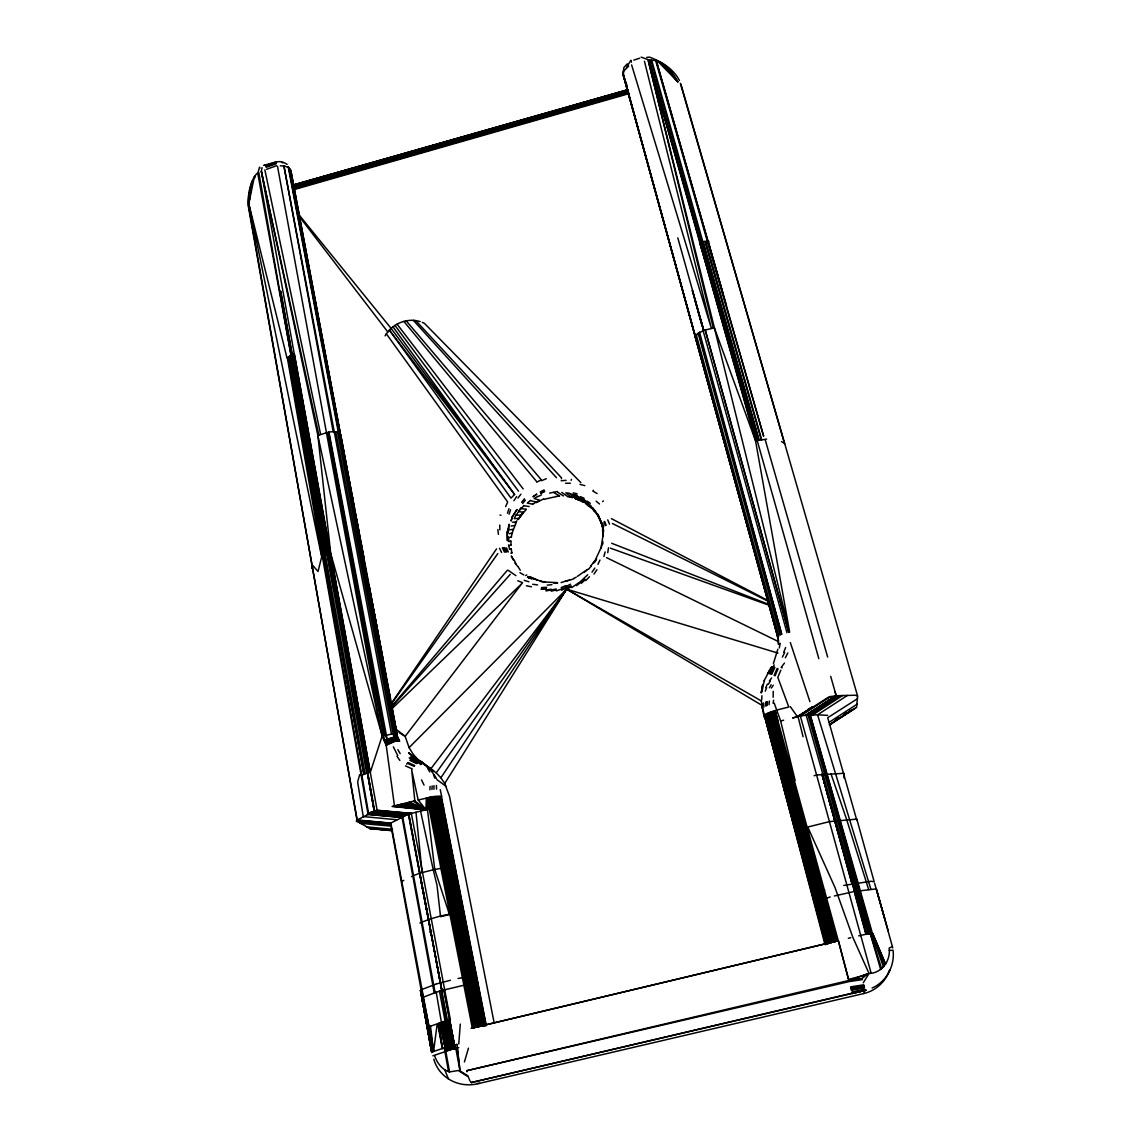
<?xml version="1.0" encoding="UTF-8"?>
<svg xmlns="http://www.w3.org/2000/svg" width="1141" height="1141" viewBox="0 0 1141 1141"><rect width="100%" height="100%" fill="white"/><g stroke="black" fill="none" stroke-linecap="round" stroke-linejoin="round"><path stroke-width="1.5" d="M891.962 946.673L889.139 948.114C890.936 960.551 881.836 973.202 869.028 973.501L863.224 982.857M247.882 203.697L249.038 192.558M248.553 194.968L248.652 202.813C248.167 192.786 250.15 181.348 256.796 173.546M773.17 697.251L773.213 691.318M766.481 705.709L766.524 701.843M433.922 789.258L433.979 785.621M777.991 637.448L623.015 73.98L778.076 638.147L695.568 337.95L697.023 334.085L703.755 330.434L677.811 237.856M767.308 705.366L767.394 701.572M843.898 777.791L843.969 773.47M795.448 831.818L803.407 828.109L829.564 821.606L856.763 819.11M372.579 828.922L370.483 828.28M778.347 644.508L778.561 639.944M266.181 166.657C274.753 163.548 277.862 158.399 287.133 164.375M761.717 699.904L761.931 695.725M431.954 789.486L432.139 785.921M829.478 724.906L856.62 707.32L857.604 696.067L680.906 84.106M508.287 532.818L509.143 524.232L507.26 532.162L507.388 540.492L507.26 532.162L508.572 528.511M769.105 704.667L769.348 701.059M249.95 187.98L248.795 203.768L321.662 556.965L318.025 571.513L312.848 565.48L311.892 568.503M458.782 1043.944L460.279 1024.105M843.755 885.445L871.225 881.251L874.206 881.879L856.848 819.238M429.857 789.8L430.143 786.377M321.662 556.965L328.052 553.685M248.695 194.869L248.952 192.858M777.82 649.272L773.356 663.705M420.658 990.117L432.239 1050.504L420.915 989.96L432.239 1050.504L420.615 990.16L431.726 1052.302L433.594 1051.446L437.188 1023.848L429.501 1026.558M561.386 478.792L561.5 477.851L415.709 320.55C406.068 319.252 396.027 323.046 389.366 330.091L510.997 498.118L514.591 494.481L392.975 326.825M761.204 692.844L762.758 684.557M773.156 703.398L773.584 700.203M251.733 182.403L248.795 203.768L286.962 357.846L293.651 354.295L330.02 553.627L327.98 554.298L291.026 355.336L258.765 172.405M511.353 537.297L511.924 533.132L509.214 533.746M252.19 181.205L248.795 203.768L254.443 176.342M607.754 552.658L608.51 547.751M761.204 692.63L764.456 680.492M262.073 167.613L261.36 171.407L369.67 772.272M623.685 71.341L623.314 75.392L695.482 337.066M779.274 647.988L780.244 643.381M601.293 547.651L602.106 543.872M876.359 889.452L888.297 931.127M761.76 692.002L762.701 687.937M432.838 1055.824L452.877 1049.035L436.347 961.535M249.494 190.804L250.521 187.267M601.036 547.837L602.89 536.384L602.562 529.11M512.138 533.703L513.15 529.595M761.76 688.651L762.673 684.999M603.903 556.537L605.101 551.902M774.183 664.946L770.246 673.818M464.416 1061.943L468.466 1048.151M884.731 918.662L874.634 883.391M571.142 480.332L571.427 479.391M258.151 172.12L259.549 167.171L259.92 168.198M507.46 513.208L508.957 508.715M509.071 514.22L510.555 509.856M889.481 970.249C885.673 981.745 875.618 990.816 863.823 993.526L479.462 1083.351C460.08 1088.814 439.299 1078.659 433.794 1059.162M251.02 185.883L251.548 184.443M513.179 530.123L516.317 522.25M600.893 548.065L595.645 559.275M765.269 691.204L766.595 687.624M863.823 993.526L865.021 990.331L866.319 990.117L471.447 1082.524L865.006 990.174M783.696 652.338L785.607 647.518M780.829 670.209L777.805 677.34L788.802 707.021L776.137 710.215M764.014 680.792L771.373 667.228M775.01 675.857L778.076 668.826M252.218 182.831L252.803 181.49M623.271 71.455L628.677 66.164M774.111 675.429L777.206 668.412M505.62 506.604L507.702 501.997L386.328 333.814L391.106 328.38L298.272 213.909M889.267 950.424L893.046 950.239C895.029 965.614 886.486 981.802 872.109 988.006M771.644 674.331L774.867 667.456M765.768 687.595L767.394 684.129M597.927 564.353L599.966 560.074M770.917 674.046L774.211 667.228M516.074 514.776L514.22 518.599L518.228 518.485M782.384 657.116L784.68 652.481M887.655 974.656L890.009 970.007M769.633 673.632L773.056 666.915M785.336 657.801L787.803 652.966M769.105 673.49L772.6 666.857M768.649 673.418L772.172 666.815M255.185 176.841L254.315 178.41M768.221 673.39L771.858 666.829M769.405 687.795L771.145 684.757M594.49 562.684L596.6 559.004M767.437 673.775L771.373 667.428M385.073 335.853L386.328 333.814M626.409 67.604L630.759 60.416M494.238 1023.306L449.511 796.389L444.733 783.453L566.649 589.155L571.384 586.702M771.459 688.037L773.241 685.228M768.278 684.258L770.275 681.134M513.935 500.685L516.616 496.563M444.733 783.453L440.882 777.791L566.649 589.155L777.948 653.08M518.428 519.212L523.305 512.366M594.005 574.08L596.928 569.744M520.809 507.93L516.303 515.119L520.553 515.176M390.764 704.282L496.549 548.864M592.022 572.169L594.818 568.104M515.19 523.206L516.873 520.781M521.052 508.301L518.627 511.781L523.163 512.067L520.695 515.49M391.063 704.453L497.818 553.585M440.882 777.791L436.233 772.871L566.649 589.155L761.432 700.988M767.479 726.46L764.712 715.107L812.506 894.102M406.667 764.128L407.308 763.272L414.154 766.381M593.234 562.884L595.645 559.689M784.466 663.064L781.186 667.428L782.155 667.87M517.985 519.569L520.596 516.117M761.161 700.888L762.773 705.808L566.649 589.155L430.856 768.806L422.669 763.5M769.376 680.935L771.616 678.011M517.971 498.032L520.938 494.196M521.651 502.268L524.418 498.774M520.795 515.903L526.201 509.471M595.745 559.96L590.582 566.107M437.032 808.541L442.451 801.667M522.621 503.481L525.373 500.115M523.976 505.406L521.266 508.658L526.058 509.171M588.556 569.245L591.323 565.936M391.235 706.921L506.989 570.685M391.634 707.135L510.241 574.351M593.463 490.273L592.792 491.015L597.114 493.54M585.775 580.584L589.426 576.761M587.701 574.779L580.355 581.682L571.684 587.629M409.776 753.816L408.678 752.689L418.576 760.206L413.256 754.358L409.091 747.626L566.649 589.155M391.306 709.317L521.936 583.465L405.155 736.359L409.091 747.626M581.282 583.308L585.247 579.799M584.72 579.043L576.562 585.675M530.451 500.329L527.285 503.081L532.462 504.137M467.054 1071.784L466.84 1070.686L848.761 980.49L862.054 978.522L867.959 973.772L861.441 976.282L867.759 973.829M587.686 569.288L577.36 576.376M627.279 63.839L623.885 67.519L623.2 72.511M584.506 572.026L586.702 570.372M812.663 706.921L797.431 716.705L792.838 717.917L797.431 716.705L812.663 706.921L808.213 709.06M532.619 504.408L535.985 502.026L530.622 500.671M438.957 1023.22L438.215 1023.477L442.565 1048.479L433.594 1051.446L421.143 989.846L390.507 823.346A21.75 4.236 -11.4 0 1 390.165 823.645A20.324 3.951 -11.4 0 1 389.951 823.916L390.122 824.715M783.696 784.737L785.735 783.567M602.591 501.527L603.418 500.956M855.493 708.19L852.356 709.731A8.9 1.74 -14.7 0 0 851.757 709.973M812.606 715.008L842.514 695.554L855.393 695.226L857.604 696.067M847.449 695.411L817.569 714.808L805.703 715.293L836.096 695.768L842.514 695.554M829.322 722.153L857.176 704.154M510.811 553.185L511.753 552.586M835.654 695.796L805.86 715.279L836.253 695.753L830.677 676.371M836.567 695.739L806.216 715.264L867.873 934.023M838.421 695.682L808.085 715.179L869.271 933.794L872.409 933.295L884.246 965.899M839.334 695.653L809.012 715.15L870.398 933.609L881.651 968.666M840.546 695.625L810.281 715.093L872.409 933.295M835.583 719.9L838.478 718.046M844.269 714.323L847.164 712.455M829.364 724.549L852.541 709.659M829.878 724.578L854.523 708.732M798.201 716.519L828.851 696.923M830.805 696.495L800.369 716.049A5.976 1.198 -14.4 0 0 799.798 716.163L799.385 716.248M809.91 715.107L840.446 695.625L810.167 715.107L871.567 933.424L883.448 966.869M857.476 698.706L827.724 717.718L843.484 773.356M537.682 496.321L534.173 498.56L539.664 500.2L536.142 502.297M803.079 736.729L797.987 716.348M528.711 578.002L530.194 577.075M814.874 901.632L830.206 896.997M421.457 883.077L408.35 814.189L391.506 822.704A26.214 5.063 -11.7 0 0 390.964 823.032M375.96 810.552L357.846 819.609A25.815 5.12 -11.5 0 0 357.318 819.923L356.891 820.236A21.422 4.279 -11.2 0 1 356.577 820.536A20.01 3.979 -11.2 0 1 356.377 820.821L369.584 828.466A12.965 2.51 -11.5 0 0 369.869 828.608L370.468 828.751M536.299 502.653L543.615 498.945M420.772 990.046L433.58 1051.374L429.658 1026.501M540.264 491.942L544.086 489.917M401.789 881.38L403.743 880.41M536.726 482.201L541.319 479.805L406.21 320.849M537.867 496.706L541.504 494.809M525.616 575.577L526.828 574.95M571.099 585.818L561.543 590.254M812.905 893.845L824.758 890.066M566.064 586.445L570.6 584.206M432.981 993.497L435.106 992.684L413.541 875.618L419.574 873.236L441.139 986.437M396.44 731.852L397.353 735.061L340.703 434.75C335.012 428.274 324.344 433.808 317.868 435.463L330.705 553.442L377.143 810.238L411.33 813.348L450.353 1019.783L447.5 1020.496L452.906 1049.021L447.443 1020.525L445.261 1021.109L450.424 1049.691L439.47 991.158L442.023 990.431M509.77 549.391L511.097 548.735M413.37 875.703L411.416 876.659M419.931 922.983C433.295 917.293 449.312 913.1 464.301 912.757M770.646 724.264L767.636 713.154L830.077 942.922M291.026 355.336L366.746 773.142L363.166 774.71L359.629 774.739L357.632 782.027L363.252 816.557L396.925 819.751M795.919 831.161L826.355 944.235L829.265 943.179L785.835 783.525L795.12 780.444L780.644 720.984L774.211 703.113M832.916 697.18L836.125 695.768L835.098 691.703M832.987 697.165L836.196 695.768M573.638 578.387L576.205 577.26M766.609 439.1L761.318 439.913L704.753 241.45L700.36 242.063L707.548 267.593M541.533 480.718L546.311 478.692M771.387 723.936L768.406 712.797L830.962 942.666M509.114 545.541L510.769 544.856M566.236 587.315L556.352 590.924M561.215 587.515L565.893 585.633M304.333 424.837L327.98 554.298M772.243 723.579L769.219 712.455L831.875 942.395M433.694 984.94L435.762 984.141M433.594 984.983L421.542 989.661L429.016 1026.729L390.85 823.103L357.219 820.008L248.068 204.938M434.236 993.012L401.989 816.999L368.001 813.875L322.432 556.908M435.106 992.684L439.47 991.158M436.247 992.256L441.396 1022.365L439.913 1022.878M424.309 996.792L432.824 993.554M850.915 710.287L849.617 710.743M773.07 723.251L770.075 712.112L832.887 942.109L829.364 943.151M374.334 811.037L366.846 769.005L374.219 811.066L408.407 814.175L411.487 813.305M266.538 169.31L276.464 165.73M436.433 983.913L450.467 980.262M441.496 1022.322L446.73 1050.818M865.848 974.5L849.56 980.262L862.054 978.522M439.1 1023.163L445.118 1047.638L449.568 1071.912L458.283 1070.529L468.466 1076.99M441.396 1022.365L443.393 1021.68M774.026 722.895L771.016 711.756L833.9 941.838M510.811 540.92L508.786 541.618L508.586 537.368M266.224 167.228L276.236 163.833M569.544 579.97L561.087 582.595M438.158 1023.506L442.622 1048.465L447.386 1046.882L442.679 1021.908L448.014 1050.39M703.113 330.648L786.976 632.742M633.797 60.131L639.659 58.205M393.075 806.259L425.921 809.711L414.825 800.854L392.119 806.502L425.921 809.711L426.349 797.973L427.447 809.383L394.472 805.917L386.2 745.258L394.501 741.479L393.374 737.271L395.299 741.265L399.664 741.222L396.654 734.533L393.16 733.863L382.178 735.931L370.383 772.086L367.787 772.828L374.676 810.923L408.835 814.032L438.971 974.899L437.802 968.852M266.153 166.115L276.193 162.849M569.787 580.127L573.866 578.801M445.988 1047.352L446.673 1050.832M266.167 165.673L276.208 162.421M708.989 241.436L704.753 241.45M774.981 722.567L771.986 711.428L834.984 941.553L838.45 940.683L848.547 979.406L861.327 976.097M266.195 165.245L276.265 162.093M543.9 499.33L555.981 496.649M443.706 1021.58L448.898 1050.119L443.706 1021.58L445.076 1021.166L450.324 1049.706L444.99 1021.195M276.35 161.822L264.013 165.388M775.994 722.253L773.013 711.1L836.068 941.268M367.545 770.389L280.629 291.112L367.973 772.771M293.208 185.213L627.678 89.768M293.137 185.484L627.75 89.954M293.094 185.812L627.835 90.182M293.08 186.24L627.935 90.481M293.08 186.682L628.063 90.881M293.109 187.21L628.192 91.294M293.166 187.78L628.349 91.808M293.251 188.408L628.506 92.364M293.351 189.092L628.677 92.977M293.479 189.777L628.876 93.662M291.896 185.298L627.507 89.854M292.239 185.37L627.564 90.296M294.349 185.213L359.301 166.786M362.71 165.816L383.219 159.997M386.642 159.027L407.152 153.208M410.56 152.238L415.695 150.783M419.118 149.813L427.661 147.374M434.493 145.435L439.627 143.98M443.036 143.01L451.579 140.585M458.425 138.646L463.546 137.191M466.969 136.221L487.478 130.402M490.901 129.432L496.021 127.977M499.444 127.008L507.987 124.583M511.41 123.613L531.906 117.794M535.329 116.824L555.838 110.991M559.261 110.021L564.381 108.566M567.804 107.596L576.348 105.172M583.179 103.232L588.314 101.777M591.737 100.807L600.28 98.383M607.112 96.443L612.246 94.988M615.655 94.018L624.198 91.594M303.121 183.073L308.255 181.619M315.087 179.693L320.207 178.238M323.63 177.269L332.159 174.844M339.005 172.904L344.126 171.45M347.534 170.48L352.669 169.025M371.453 163.691L376.587 162.25M395.371 156.916L400.491 155.461M777.064 721.925L774.012 710.8L837.18 940.997L471.347 1028.298L838.293 940.726L848.547 979.406M419.802 873.165L422.626 872.409M699.519 242.291L705.78 261.845M439.87 979.62L440.455 982.701L422.869 888.81M508.829 537.668L511.197 537.012M833.016 942.081L835.126 941.51M294.364 354.095L370.212 772.129M778.119 721.625L775.067 710.501L838.293 940.726M442.294 990.374L467.468 984.398L478.05 983.086M565.651 581.183L568.418 580.469M444.006 989.932L455.074 1048.493L455.772 1048.322M780.644 720.984L783.653 720.228M798.329 716.534L801.624 715.707M414.825 800.854L411.659 769.818L418.176 800.012L433.323 796.589L441.767 796.889L440.255 789.729M401.418 815.858L430.2 808.712L440.084 807.343L437.916 796.218L483.313 1025.802M447.828 1020.425L452.934 1049.021L454.147 1048.722L448.812 1020.168L454.175 1048.707L455.045 1048.493L443.92 989.946M264.07 165.203L266.309 164.646M427.447 809.383L434.75 869.442L449.468 914.54L440.54 916.679L437.017 885.345L433.252 869.841L450.709 866.319M434.75 869.442L422.113 872.58L415.98 812.235M549.605 493.083L557.45 491.471M834.399 895.985L854.038 891.549M449.611 1019.968L455.045 1048.493M458.04 978.465L476.539 975.384M848.333 938.301L850.829 937.702M455.074 1044.828L455.801 1048.451M456.856 1044.4L455.131 1044.814M457.028 1044.372L459.909 1070.172L455.787 1048.322L458.725 1047.623M814.089 775.709L816.813 775.096A30.693 5.22 -14.2 0 0 817.584 774.939L843.884 773.313M471.333 1028.169L479.819 1026.387L434.336 796.461L436.49 807.6M836.61 941.125L837.323 940.954M466.826 1070.686L849.061 981.602L862.354 979.634M556.309 589.013L546.011 590.924M551.174 591.138L556.309 589.968M858.688 935.834L864.935 934.508M705.224 260.048L649.129 60.53C661.609 58.419 672.149 70.956 677.226 80.854M705.081 330.049L703.769 330.434L692.345 290.442L702.086 325.698M851.913 992.613L864.935 989.903M431.626 931.698L429.558 932.083M851.814 992.157L864.864 989.547M829.835 696.695L836.296 695.753M865.62 934.393L868.087 933.98M851.343 990.345L864.521 987.949L863.723 984.797L850.487 986.908M509.956 529.838L513.008 529.296M479.947 1026.358L485.638 1025.574L440.526 796.404L442.679 807.5L443.806 807.885M851.157 989.575L864.322 987.279M850.958 988.748L864.136 986.509M850.73 987.864L863.937 985.681M705.224 329.991L788.802 632.314L705.224 329.991L714.38 327.881L755.556 440.868L760.719 439.941M868.201 933.966L869.356 933.78M854.124 891.535L876.374 888.882L892.761 947.943M546.154 589.968L551.288 589.255M511.04 525.987L514.448 525.559M555.696 496.492L559.589 496.093M646.762 57.392L649.543 57.136C661.552 61.557 673.404 68.774 679.437 80.512M547.224 585.119L551.93 584.691M561.187 480.76L566.121 480.332M512.494 522.236L516.16 521.95M805.603 715.307L803.749 715.493A5.719 1.155 -14.4 0 0 803.193 715.564L800.369 716.049L871.082 973.016M439.242 807.372L437.089 796.247L450.838 866.319L455.273 866.575M280.272 165.816L284.751 166.058L288.744 167.698L339.005 432.981M541.148 589.327L546.311 589.041M541.362 588.414L546.453 588.157M541.618 587.544L546.639 587.315M557.407 582.609L544.785 582.038M477.18 1083.394L479.462 1083.351M565.636 483.271L570.372 483.214M440.112 807.343L442.679 807.5M553.414 582.965L557.707 583.008M369.056 813.276L403.001 816.443M405.725 815.116L371.98 811.85L406.267 814.902M401.39 817.327L367.231 814.303L401.19 817.427M376.587 810.381L410.774 813.49M374.063 811.123L408.35 814.189M371.923 811.879L406.125 814.959L371.98 811.85M359.814 823.303L391.22 826.155M372.964 811.493L407.095 814.617M372.422 811.693L406.553 814.802M370.14 812.677L404.214 815.786L370.397 812.563M370.012 812.749L403.957 815.929M390.621 823.274L357.005 820.165L248.381 204.353M356.463 821.449L389.98 824.529M376.573 828.994L385.572 829.749M388.553 830.106L392.418 830.391M369.584 828.466L391.905 830.548M370.155 828.68L391.962 830.677M371.609 812.007L404.984 815.43M370.326 812.592L404.214 815.786M366.532 826.854L392.561 829.322M370.754 812.378L404.399 815.701M371.324 812.135L404.855 815.487M281.813 162.564L283.025 162.692M569.659 493.297L565.836 492.869L571.399 497.176L567.633 496.677M393.916 806.059L425.921 809.711L418.176 800.012M518.185 566.877L520.282 570.272M532.704 584.278L537.568 584.934M396.312 805.46L425.921 809.711L413.356 801.21M524.175 505.734L529.153 506.533M397.71 805.104L425.921 809.711L409.448 802.18M398.509 804.904L425.921 809.711L408.892 802.323M415.709 320.55L420.216 321.577M540.235 581.282L544.542 582.053M526.4 585.789L531.478 586.788M400.234 804.476L425.921 809.711L407.579 802.651M420.501 990.616L421.671 990.887M573.295 492.898L577.104 493.739M401.147 804.248L425.921 809.711L406.524 802.907M781.528 441.61L784.737 443.578M540.991 581.24L545.184 582.267M579.985 484.383L584.777 485.624M403.187 803.749L425.921 809.711L404.185 803.492M431.769 1052.373L430.157 1040.407M434.707 1055.953C437.017 1062.941 442.237 1069.944 449.568 1071.912M570.158 496.963L572.682 497.661M577.132 495.465L569.787 493.668L575.207 498.289M577.218 495.893L573.623 494.795L578.901 499.758L575.378 498.603M649.985 60.33L641.142 57.107M524.204 580.341L528.868 581.796M409.205 757.909L418.362 762.188L420.772 764.655M541.191 581.411L529.153 576.547M500.015 515.005L500.928 515.318M575.577 498.802L579.072 500.058M610.406 548.165L769.419 605.386M288.145 166.543L290.827 170.366L340.432 433.822M410.375 757.082L419.389 761.603M517.772 580.798L522.521 582.637M611.69 543.287L769.818 604.801M527.456 577.232L531.635 578.872M580.783 497.661L577.346 496.249L582.452 501.512M527.912 576.932L532.034 578.644M528.34 576.733L532.405 578.473M533.346 578.516L537.283 580.227M577.474 499.43L579.799 500.443M411.445 756.526L413.684 757.51M580.655 496.72L584.121 498.275M405.469 765.882L412.258 768.92M407.95 762.459L414.782 765.597M422.341 322.375L424.395 323.317L580.855 482.6M409.861 760.305L416.636 763.6M606.513 557.635L778.176 641.456L778.747 644.123M579.514 500.371L582.823 502.011M410.446 759.692L417.264 763.058M612.417 523.491L769.191 601.763M411.074 759.15L417.82 762.587M611.462 518.656L767.708 600.38M584.135 499.729L580.912 498.032L585.789 503.566M412.186 758.266L421.386 764.27M529.995 576.818L533.746 578.929M553.699 492.513L559.418 495.822M519.968 572.668L523.862 574.95M414.097 757.439L420.615 761.318M580.769 500.1L584.064 502.111M515.946 575.635L507.788 570.072M399.179 732.608L405.155 736.359L395.784 729.013L392.062 709.859L395.784 729.013L394.372 722.025M557.749 492.299L563.469 495.936M459.181 1070.344L468.167 1076.049M471.818 1082.766L470.548 1081.953M587.301 502.069L584.263 500.086L588.941 505.905M436.233 772.871L415.053 757.638M587.258 501.17L590.296 503.309M561.814 492.413L567.462 496.392M586.174 504.08L591.837 508.515L587.43 502.439M436.946 779.645L446.288 786.506M421.2 761.532L433.623 770.731M420.929 761.375L423.767 763.514M596.13 501.156L599.51 503.994M419.574 761.047L421.6 762.758M409.434 753.745L412.315 756.269M657.558 61.101L677.925 81.881L667.585 67.818M413.356 320.336L556.451 477.694M661.366 63.226L677.925 81.881L662.536 63.996M426.677 765.982L428.959 768.677M592.878 509.314L595.203 512.081M403.857 321.391L536.427 481.317M515.005 563.069L517.7 566.407M426.278 765.968L428.503 768.749M593.277 509.342L594.789 511.239M298.671 215.635L387.755 331.903M397.082 324.13L523.191 488.933M389.366 330.091L514.591 494.481L391.106 328.38M394.957 325.413L518.513 491.172M429.701 768.806L431.783 771.673M790.314 706.636L797.431 716.705M396.94 756.241L399.892 760.448M590.353 505.064L594.49 511.382M434.307 774.996L436.49 778.561M597.371 513.607L599.21 516.716M593.006 507.93L596.843 514.463M432.139 771.772L433.965 774.896M397.867 749.666L400.163 753.616M427.961 768.834L429.743 771.915M511.239 556.123L513.336 559.86M397.738 755.527L393.36 746.856M335.811 431.954L393.16 733.863L396.783 740.951L394.458 733.905L337.593 432.339M595.388 511.04L598.939 517.729M511.639 556.323L513.621 560.103M599.096 518.043L600.708 521.209M499.487 548.236L501.641 552.486M399.379 741.065L395.97 734.162L339.248 433.124L346.707 472.488M502.382 547.865L504.422 552.016M421.528 779.916L424.053 785.094M394.501 741.479L392.547 737.443L393.645 741.736L391.648 737.671L392.746 742.049L390.735 737.927L391.848 742.42L389.794 738.213L390.907 742.82L388.853 738.527L389.965 743.247L387.854 738.869L389.01 743.69L385.244 735.061L328.522 432.311L384.203 735.317M469.978 1080.898L468.766 1077.903M503.309 547.837L505.292 551.93M514.12 559.974L515.875 563.725M504.179 547.794L506.105 551.887M505.007 547.808L506.889 551.873M807.7 826.954L835.012 887.555L852.812 937.232L869.028 973.501M600.594 520.767L597.485 514.32L602.134 524.817L599.267 517.814L600.594 521.123M506.561 547.965L508.273 552.002M607.725 519.882L609.508 524.118M444.733 1069.844L448.57 1079.172M604.602 521.408L606.156 525.288M394.301 733.891L398.009 740.823L395.471 734.048M433.537 774.825L434.878 778.219M603.974 521.794L605.415 525.63M630.902 60.43L631.486 62.184M623.314 75.392L626.965 85.375M695.796 337.465L697.607 342.5M600.694 521.451L603.218 528.568M601.122 521.765L601.906 524.004M830.919 773.641L846.665 819.58L868.672 889.552M790.328 642.54L809.925 701.686M827.667 715.364L817.569 714.808L870.883 889.267M602.534 523.034L603.717 526.671M601.792 525.217L603.104 529.538M631.615 64.909L711.356 328.337L644.437 61.272M340.646 434.564L354.58 508.672M393.16 733.863L395.299 741.265M707.648 241.65L763.657 436.276L656.203 60.416L726.489 305.66M870.255 933.638L880.667 969.508M680.35 83.35L784.295 442.765M865.178 929.844L866.447 934.251L822.176 774.268M765.183 439.656L827.653 657.059M655.576 60.273L707.434 241.621M700.175 242.106L648.288 60.73L713.296 327.966M702.813 241.607L759.236 440.112M708.261 241.621L722.838 293.009M818.824 658.657L701.059 241.906M649.129 60.53L756.483 440.64L700.617 242.006M843.969 775.039L856.791 820.194M705.851 241.478L761.703 439.898M651.668 60.116L758.765 440.198M701.957 241.749L757.866 440.34L650.826 60.202M699.918 242.876L755.556 440.868L789.658 632.143L648.288 60.73L756.012 440.74L700.403 242.063M330.705 553.442L382.178 735.931L386.2 745.258L383.191 735.631L383.947 740.595L384.888 740.124L387.127 744.731L385.872 739.696L388.068 744.203L329.007 432.211M694.741 299.384L702.057 325.527M866.447 934.251L822.033 774.283L851.999 883.776L822.033 774.283L830.976 807.086M696.281 334.926L778.889 636.008M622.957 72.782L695.454 336.723M855.137 895.072L865.862 934.351M698.178 333.186L780.287 635.109M828.509 943.422L766.353 713.838L769.319 724.949M827.853 943.65L765.796 714.18L768.777 725.291M769.947 724.606L766.937 713.496L785.835 783.525M827.268 943.864L765.369 714.494L768.335 725.59M826.783 944.063L764.983 714.808L767.95 725.904M764.527 715.378L783.239 785.193M783.111 785.407L795.676 831.375M812.321 894.273L826.055 944.391M764.712 715.107L767.693 726.189M764.413 715.635L825.685 944.648M764.285 717.489L761.675 704.853L825 944.548M340.004 432.125L340.318 433.366M701.216 321.477L703.441 330.533M508.544 544.97L509.556 549.135M318.838 435.006L261.36 171.407L382.178 735.931L277.491 166.229M420.573 811.094L433.252 869.841M264.84 169.852L320.621 434.35M441.867 990.474L440.626 984.483L441.838 990.488L441.61 989.233M442.266 1048.579L437.702 1023.662M450.838 866.319L482.529 1025.93M481.673 1026.059L436.247 796.29L438.386 807.414M480.789 1026.215L435.306 796.361L437.459 807.5M478.821 1026.572L433.323 796.589L435.491 807.728M477.765 1026.772L432.311 796.732L434.45 807.885M476.696 1026.986L431.255 796.903L433.395 808.056M474.513 1027.456L429.13 797.317L431.269 808.47M389.523 697.721L390.222 701.202M602.961 527.384L603.703 531.107M485.196 1025.602L439.97 796.318L442.137 807.429M484.625 1025.645L439.356 796.261L441.524 807.357M484.012 1025.716L438.686 796.218L440.84 807.343M475.597 1027.214L430.2 797.103L432.353 808.256M473.387 1027.699L428.06 797.559L430.2 808.712M472.274 1027.955L427.019 797.801L429.159 808.955M443.136 807.614L440.954 796.518L486.023 1025.559M486.308 1025.574L441.353 796.646M374.59 615.37L375.489 620.105M381.579 655.875L382.249 659.355M384.959 673.29L385.644 676.77M386.314 680.25L389.024 694.184M389.694 697.664L391.392 706.379M355.521 513.864L356.662 519.783M372.18 602.662L372.765 605.657M439.157 975.869L440.483 982.701M440.569 984.17L408.678 814.075L408.835 816.585M441.353 988.006L441.553 989.005M352.184 496.192L352.783 499.387L352.255 496.506M373.649 609.579L383.932 663.976M290.071 169.11L340.332 434.25M371.524 599.054L368.785 584.506L390.422 699.404L389.281 693.3M371.766 600.323L373.549 609.865L373.25 608.153M374.077 612.646L374.662 615.855M375.503 620.248L376.616 626.024L376.059 623.1M385.687 673.29L385.9 674.402M427.233 913.356L421 880.581L427.504 914.255M391.463 733.963L283.909 165.901L333.215 431.797M451.608 1049.363L446.359 1020.81M356.748 520.21L363.808 557.92L360.727 541.433M391.577 705.552L396.284 730.753M290.827 170.366L396.654 734.533M288.331 167.399L338.449 432.696M440.312 982.173L440.155 981.16M449.568 1049.92L444.391 1021.366M447.643 1020.468L452.934 1049.021M441.225 986.822L441.895 990.474M327.453 432.553L383.761 735.446M395.927 728.771L396.383 731.238M441.011 990.716L451.722 1049.335M413.541 875.618L402.645 816.642L368.629 813.519L287.974 357.404M430.399 1045.099L431.412 1050.547L420.459 990.302L431.555 1051.36M334.085 590.525L257.695 172.961M374.219 811.066L349.788 675.486L367.787 772.828M357.019 521.722L358.545 530.037M440.597 1022.636L445.161 1047.623L440.74 1022.593M444.234 1047.923L448.556 1071.627M431.783 1052.487L420.573 990.645M293.294 354.409L329.621 553.756M291.839 354.937L331.489 572.511M349.788 675.486L366.304 766.01M289.643 356.106L325.798 555.253M325.485 555.439L365.091 773.769M288.716 356.748L363.893 774.311L324.458 556.052M761.76 704.368L762.516 708.561M293.651 354.295L369.071 772.428M292.353 354.751L328.337 554.169M290.499 355.621L326.34 554.997M289.415 356.263L325.014 555.681M511.225 549.063L511.952 553.228M287.332 357.746L322.047 556.951M426.834 1020.953L427.419 1024.418M428.018 1027.87L428.545 1031.008M429.087 1034.145L429.629 1037.269M778.019 637.691L776.907 631.872L778.176 641.456M695.44 336.98L695.568 337.95M430.471 1026.215L433.623 1051.432M457.184 1047.994L459.909 1070.172M402.545 815.573L402.26 813.162L405.355 813.447L405.526 814.831M497.875 529.552L498.403 534.359M602.648 541.005L602.947 543.886M507.873 536.769L508.244 541.019M763.586 702.984L763.914 707.106M436.39 785.422L436.547 789.144M602.862 532.405L602.961 536.085M499.758 525.06L499.872 529.852M765.682 702.129L765.725 706.051M510.94 541.248L510.968 545.469M512.409 516.645L511.139 520.767L512.409 516.645L516.944 509.656L512.409 516.645M536.641 494.224L533.189 496.692L536.641 494.224M699.533 332.273L698.663 332.815L781.728 634.425L699.533 332.273M544.585 491.372L540.834 493.283L544.585 491.372M865.006 990.417L852.085 993.469L865.006 990.417M872.594 933.267L885.544 964.116L872.594 933.267M394.886 737.086L394.173 737.172L396.07 741.065L394.886 737.086M396.041 734.205L398.537 740.866L396.041 734.205M393.674 718.53L391.919 709.802L393.659 718.545M454.204 1048.707L448.869 1020.154L454.232 1048.693"/></g></svg>
